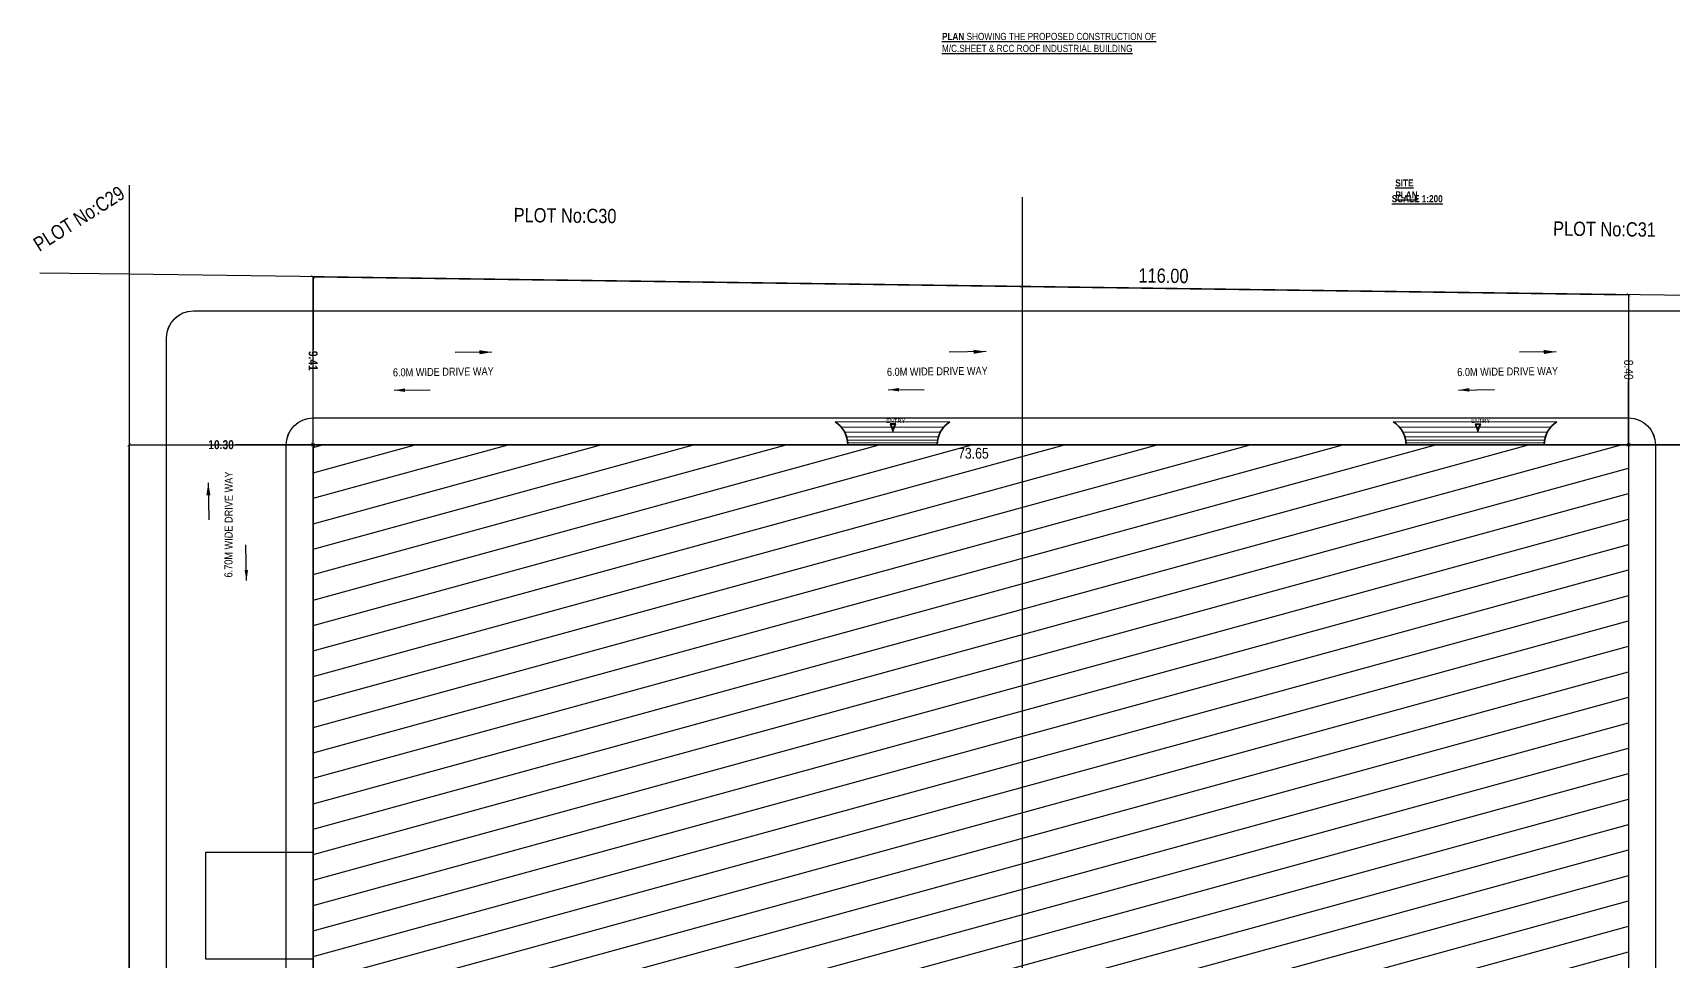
# Model space of a CAD drawing. Header units: metres. Extents: x -488 to 4759, y 38 to 2071.
# Drawn here: x 1230 to 1321.9, y 166.9 to 218.9 of the extents above; entities that cross this region are included whole.
import ezdxf
from ezdxf.lldxf.tags import DXFTag

# ---------------------------------------------------------------- set-up
doc = ezdxf.new("R2010")
doc.units = ezdxf.units.M
doc.header["$MEASUREMENT"] = 0
doc.linetypes.add('HIDDEN', pattern=[0.375, 0.25, -0.125])
for name, color, linetype in [('0 @ 1', 7, 'Continuous'), ('BLK_1_LVL_0_BLDG_FOOT_PRINT', 1, 'Continuous'), ('BLK_1_LVL_0_REAR_SETBACK', 11, 'Continuous'), ('BLK_1_LVL_0_REAR_SETBACK @ 1', 11, 'Continuous'), ('BLK_1_LVL_0_SIDE_SETBACK1', 171, 'Continuous'), ('BLK_1_LVL_0_SIDE_SETBACK1 @ 1', 171, 'Continuous'), ('BLK_1_LVL_0_SIDE_SETBACK2', 102, 'Continuous'), ('BLK_1_LVL_0_SIDE_SETBACK2 @ 1', 102, 'Continuous'), ('DRIVE_WAY', 255, 'Continuous'), ('PER_AISLE_WIDTH', 5, 'Continuous'), ('PLOT_BOUNDARY', 70, 'Continuous')]:
    doc.layers.add(name, color=color, linetype=linetype)
doc.layers.add('BLK_1_INTERNAL_VEHICULAR_ACCESS', color=161, linetype='Continuous', lineweight=0)
doc.layers.add('DISTANCE_BLK', color=238, linetype='Continuous', lineweight=30)
doc.layers.add('TWO_WHEELER_DRIVE_WAY', color=6, linetype='Continuous', plot=False)
doc.styles.add('2', font='swissc.ttf', dxfattribs={"height": 0.23})
doc.styles.add('C', font='GOTHIC.TTF')
doc.styles.add('CODE', font='swissc.ttf', dxfattribs={"height": 0.25})
tags = doc.linetypes.add('00$1$HIDDEN', pattern=[0.375, 0.25, -0.125]).pattern_tags.tags
tags[6:7] = [DXFTag(74, 4), DXFTag(75, 0), DXFTag(340, '0'), DXFTag(46, 1.0), DXFTag(50, 0.0), DXFTag(44, 0.0), DXFTag(45, 0.0)]
tags[4:5] = [DXFTag(74, 4), DXFTag(75, 0), DXFTag(340, '0'), DXFTag(46, 1.0), DXFTag(50, 0.0), DXFTag(44, 0.0), DXFTag(45, 0.0)]
doc.dimstyles.new('OUTER', dxfattribs={"dimscale": 0, "dimtxt": 0.3, "dimasz": 0.18, "dimexe": 0.18, "dimexo": 0.0625, "dimgap": 0.09, "dimtad": 0, "dimzin": 0, "dimdsep": 46, "dimtxsty": 'CODE', "dimcen": 0.09, "dimse1": 1, "dimse2": 1, "dimclrd": 8, "dimclrt": 1, "dimadec": 0, "dimazin": 0, "dimtfac": 1, "dimtofl": 0, "dimtmove": 0, "dimatfit": 3, "dimfxl": 0, "dimtolj": 1, "dimtzin": 0, "dimarcsym": 0})

# ---------------------------------------------------------------- blocks, each defined once
blk = doc.blocks.new('_ArchTick')
at = {"const_width": 0.15}
blk.add_lwpolyline([(-0.5, -0.5), (0.5, 0.5)], dxfattribs=at)
blk = doc.blocks.new('*D97')
at = {"layer": 'BLK_1_LVL_0_REAR_SETBACK', "color": 0, "lineweight": -2, "ltscale": 400}
for p, q in [((1319.355932349412, 204.2219819913916), (1319.355959844536, 200.6588967330312)), ((1319.355997206965, 195.8171101760075), (1319.355969711841, 199.3801954343679))]:
    blk.add_line(p, q, dxfattribs=at)
at = {"layer": 'Defpoints', "color": 0, "lineweight": -2, "ltscale": 400}
for p in [(1319.355932349419, 204.2219819913916), (1319.355932349412, 204.2219819913916), (1319.355997206971, 195.8171101760075)]:
    blk.add_point(p, dxfattribs=at)
at = {"layer": 'BLK_1_LVL_0_REAR_SETBACK', "color": 0, "lineweight": -2, "ltscale": 400, "xscale": 0.2, "yscale": 0.2, "zscale": 0.2}
for p, rotation in [((1319.355932349412, 204.2219819913916), 90.00044213214862), ((1319.355997206965, 195.8171101760075), 270.0004421321486)]:
    blk.add_blockref('_ArchTick', p, dxfattribs=dict(at, rotation=rotation))
at = {"layer": 'BLK_1_LVL_0_REAR_SETBACK', "color": 0, "ltscale": 400, "insert": (1319.355964778189, 200.0195460836997), "char_height": 0.25, "attachment_point": 5, "rotation": 270.0004421321486, "style": 'CODE'}
blk.add_mtext('\\A1;{\\H2x;8.40}', dxfattribs=at)
blk = doc.blocks.new('*D98')
at = {"layer": 'BLK_1_LVL_0_SIDE_SETBACK2', "color": 0, "lineweight": -2, "ltscale": 400}
for p, q in [((1319.355997206993, 195.81711017603), (1334.608434733842, 195.8172278738943)), ((1353.711008635917, 195.8173752819492), (1336.229343824703, 195.8172403818976))]:
    blk.add_line(p, q, dxfattribs=at)
at = {"layer": 'Defpoints', "color": 0, "lineweight": -2, "ltscale": 400}
for p in [(1319.355997206993, 195.8171101760546), (1353.711008635917, 195.8173752819736), (1353.711008635917, 195.8173752819492)]:
    blk.add_point(p, dxfattribs=at)
at = {"layer": 'BLK_1_LVL_0_SIDE_SETBACK2', "color": 0, "lineweight": -2, "ltscale": 400, "xscale": 0.2, "yscale": 0.2, "zscale": 0.2}
for p, rotation in [((1319.355997206993, 195.81711017603), 180.0004421320107), ((1353.711008635917, 195.8173752819492), 0.0004421320106952)]:
    blk.add_blockref('_ArchTick', p, dxfattribs=dict(at, rotation=rotation))
at = {"layer": 'BLK_1_LVL_0_SIDE_SETBACK2', "color": 0, "ltscale": 400, "insert": (1335.418889279273, 195.817234127896), "char_height": 0.25, "attachment_point": 5, "rotation": 0.0004421320106942008, "style": 'CODE'}
blk.add_mtext('\\A1;{\\fSwis721 Cn BT|b1|i0|c0|p34;\\H2x;34.36}', dxfattribs=at)
blk = doc.blocks.new('*D99')
at = {"layer": 'BLK_1_LVL_0_REAR_SETBACK', "color": 0, "lineweight": -2, "ltscale": 400}
for p, q in [((1245.705924599199, 205.226051274385), (1245.705956228604, 201.1272056500312)), ((1245.705997209199, 195.8165418438954), (1245.705965579795, 199.9153874682491))]:
    blk.add_line(p, q, dxfattribs=at)
at = {"layer": 'Defpoints', "color": 0, "lineweight": -2, "ltscale": 400}
for p in [(1245.705924599187, 205.226051274385), (1245.705924599199, 205.226051274385), (1245.705997209187, 195.8165418438954)]:
    blk.add_point(p, dxfattribs=at)
at = {"layer": 'BLK_1_LVL_0_REAR_SETBACK', "color": 0, "lineweight": -2, "ltscale": 400, "xscale": 0.2, "yscale": 0.2, "zscale": 0.2}
for p, rotation in [((1245.705924599199, 205.226051274385), 90.00044213214073), ((1245.705997209199, 195.8165418438954), 270.0004421321408)]:
    blk.add_blockref('_ArchTick', p, dxfattribs=dict(at, rotation=rotation))
at = {"layer": 'BLK_1_LVL_0_REAR_SETBACK', "color": 0, "ltscale": 400, "insert": (1245.7059609042, 200.52129655914), "char_height": 0.25, "attachment_point": 5, "rotation": 270.00044213214073, "style": 'CODE'}
blk.add_mtext('\\A1;{\\fSwis721 Cn BT|b1|i0|c0|p34;\\H2x;9.41}', dxfattribs=at)
blk = doc.blocks.new('*D100')
at = {"layer": 'BLK_1_LVL_0_SIDE_SETBACK1', "color": 0, "lineweight": -2, "ltscale": 400}
for p, q in [((1235.406557433772, 195.81646236667), (1239.747446152672, 195.8164958638356)), ((1245.705997209187, 195.8165418439524), (1241.365108490287, 195.816508346787))]:
    blk.add_line(p, q, dxfattribs=at)
at = {"layer": 'Defpoints', "color": 0, "lineweight": -2, "ltscale": 400}
for p in [(1235.406557433772, 195.8164623666706), (1235.406557433772, 195.81646236667), (1245.705997209187, 195.8165418439531)]:
    blk.add_point(p, dxfattribs=at)
at = {"layer": 'BLK_1_LVL_0_SIDE_SETBACK1', "color": 0, "lineweight": -2, "ltscale": 400, "xscale": 0.2, "yscale": 0.2, "zscale": 0.2}
for p, rotation in [((1235.406557433772, 195.81646236667), 180.000442132092), ((1245.705997209187, 195.8165418439524), 0.0004421320919779)]:
    blk.add_blockref('_ArchTick', p, dxfattribs=dict(at, rotation=rotation))
at = {"layer": 'BLK_1_LVL_0_SIDE_SETBACK1', "color": 0, "ltscale": 400, "insert": (1240.556277321479, 195.8165021053113), "char_height": 0.25, "attachment_point": 5, "rotation": 0.00044213209201410063, "style": 'CODE'}
blk.add_mtext('\\A1;{\\fSwis721 Cn BT|b1|i0|c0|p34;\\H2x;10.30}', dxfattribs=at)

msp = doc.modelspace()

# ---------------------------------------------------------------- hatches: boundary and pattern name
at = {"lineweight": -2}
h = msp.add_hatch(dxfattribs=at)
h.set_pattern_fill('ANSI31', color=256, scale=11, angle=-29.64615756590389)
h.set_pattern_definition([(15.35384243409612, (-13789.61298924583, 6144.057841041586), (-0.3640716127058401, 1.325924907685863), [])])
h.paths.add_polyline_path([(1245.705997209189, 195.8165418439502), (1245.706482587184, 132.9165418458255), (1285.406004264792, 132.916848193587), (1285.402417332983, 195.8168481677789)])
h.paths.add_polyline_path([(1285.402417332983, 195.8168481677789), (1285.406004264792, 132.916848193587), (1319.356482584991, 132.9171101779283), (1319.355997206993, 195.8171101760546)])
h.paths.add_polyline_path([(1275.155764580632, 164.9124986999418), (1284.55784250271, 164.9124986999418), (1284.55784250271, 166.5878233752664), (1275.155764580632, 166.5878233752664)], flags=24)
h.paths.add_polyline_path([(1245.628149256769, 165.3872487041242), (1245.628165377576, 163.2981577950954), (1246.884658884032, 163.2981674910302), (1246.884642763225, 165.3872584000589)], flags=9)
h.paths.add_polyline_path([(1281.572033572553, 132.7618004490519), (1283.661124481582, 132.7618165698589), (1283.661114785647, 134.018310076315), (1281.572023876619, 134.0182939555081)], flags=9)
h.paths.add_polyline_path([(1281.633112680095, 194.7024953594803), (1283.722203589123, 194.7025114802872), (1283.722193893189, 195.9590049867433), (1281.63310298416, 195.9589888659364)], flags=9)
h.paths.add_polyline_path([(1263.7473360455, 164.4208134971165), (1269.680323058487, 164.4208134971165), (1269.680323058487, 166.0961381724412), (1263.7473360455, 166.0961381724412)], flags=24)
h.paths.add_polyline_path([(1318.205104522664, 165.2462592017234), (1318.205120643471, 163.1571682926946), (1319.461614149927, 163.1571779886294), (1319.46159802912, 165.2462688976581)], flags=9)
h.paths.add_polyline_path([(1299.192051288312, 164.6541651348651), (1305.125038301299, 164.6541651348651), (1305.125038301299, 166.3294898101897), (1299.192051288312, 166.3294898101897)], flags=24)

# ---------------------------------------------------------------- linework, layer by layer
at = {"lineweight": 30, "ltscale": 20}
for p, q in [((1235.406233435412, 210.3664623584902), (1235.406518424515, 205.368928120719)), ((1285.401626517585, 209.6844907539214), (1285.4019116473, 204.6844907620513)), ((1235.406518424515, 205.368928120719), (1230.407056223559, 205.4370857025139))]:
    msp.add_line(p, q, dxfattribs=at)
at = {"linetype": '00$1$HIDDEN', "lineweight": 30, "ltscale": 10}
msp.add_line((1285.401911625301, 204.6848765692021), (1285.406557438439, 123.2164623904306), dxfattribs=at)
at = {"linetype": 'HIDDEN', "lineweight": 18, "ltscale": 200}
for p, q in [((1274.928142743753, 197.0967673413909), (1281.363832808059, 197.0968170034306)), ((1275.281702032228, 196.7967700696765), (1281.010278149576, 196.7968142751595)), ((1306.178142742824, 197.0970084870566), (1315.343832807066, 197.0970792155809)), ((1306.531702031293, 196.797011215345), (1314.990278148576, 196.7970764873116)), ((1275.4727485437, 196.5167715439111), (1280.819235959434, 196.516812800944)), ((1275.577009358849, 196.2667723484489), (1280.714979002622, 196.2668119964189)), ((1275.625122045829, 196.0667727197114), (1280.666869402299, 196.0668116251701)), ((1275.64610325755, 195.9167728816127), (1280.649227550866, 195.9168114890295)), ((1306.722748542769, 196.5170126895771), (1314.799235958424, 196.5170750130957)), ((1306.827009357919, 196.2670134941149), (1314.694979001611, 196.267074208571)), ((1306.875122044896, 196.0670138653788), (1314.646869401294, 196.0670738373215)), ((1306.896103256623, 195.9170140272766), (1314.629227549857, 195.9170737011806))]:
    msp.add_line(p, q, dxfattribs=at)
at = {"lineweight": 30}
for points in [[(1278.170987447849, 196.5602928159694), (1278.170987447849, 196.5602928159694), (1278.325195714147, 196.9809269054137), (1278.009852978897, 196.9809244720206)], [(1278.173676977933, 196.6584876910053), (1278.282863335035, 196.9509265787484), (1278.049818820294, 196.9509247804215)], [(1310.919444482978, 196.5559239247943), (1310.919444482978, 196.5559239247943), (1311.073652749277, 196.9765580142402), (1310.758310014026, 196.976555580847)], [(1310.922134013062, 196.6541187998324), (1311.031320370164, 196.9465576875755), (1310.798275855424, 196.9465558892485)]]:
    msp.add_lwpolyline(points, close=True, dxfattribs=at)
at = {"lineweight": 35}
for centre, start, end in [((1274.146104029262, 195.8167613066226), 0.0004421321334435, 58.5765356464051), ((1282.145891277201, 195.8168230382725), 121.4243486178483, 180.0004421321334), ((1305.396104028337, 195.8170024522882), 0.0004421321334435, 58.57653564630017), ((1316.125891276188, 195.817085250411), 121.4243486169576, 180.0004421321334)]:
    msp.add_arc(centre, 1.500000000000208, start, end, dxfattribs=at)
at = {"layer": 'BLK_1_INTERNAL_VEHICULAR_ACCESS', "lineweight": -2}
msp.add_lwpolyline([(1245.706173278155, 172.9998140667346), (1245.706219578124, 166.9998140669131), (1239.706219578301, 166.9997677669457), (1239.706173278334, 172.9997677667673)], close=True, dxfattribs=at)
at = {"layer": 'BLK_1_LVL_0_BLDG_FOOT_PRINT', "ltscale": 400}
msp.add_lwpolyline([(1245.705997209189, 195.8165418439502), (1319.355997206993, 195.8171101760546), (1319.356482584991, 132.9171101779283), (1245.706482587184, 132.9165418458255)], close=True, dxfattribs=at)
at = {"layer": 'BLK_1_LVL_0_REAR_SETBACK', "ltscale": 400}
msp.add_lwpolyline([(1245.705997209129, 195.8165418438956), (1245.705924599187, 205.2260512743849), (1319.355932349419, 204.2219819913916), (1319.355997206993, 195.8171101759814), (1245.70599720913, 195.8165418443176)], close=True, dxfattribs=at)
at = {"layer": 'BLK_1_LVL_0_SIDE_SETBACK1', "ltscale": 400}
msp.add_lwpolyline([(1245.706482587179, 132.9164623654556), (1235.406557437819, 132.9164623647929), (1235.406072059856, 195.8164623629258), (1245.705997209187, 195.8165418438954), (1245.706482587184, 132.9165418458255)], close=True, dxfattribs=at)
at = {"layer": 'BLK_1_LVL_0_SIDE_SETBACK2', "ltscale": 400}
msp.add_lwpolyline([(1319.355997206945, 195.8171101759812), (1319.356550464299, 132.9171101785192), (1371.988006148599, 132.9175163174899), (1353.711008635915, 195.8173752819501), (1319.355997207343, 195.8170647157621)], close=True, dxfattribs=at)
at = {"layer": 'DISTANCE_BLK', "ltscale": 0.05}
msp.add_lwpolyline([(1245.705997209195, 195.8165418438954), (1319.355997207, 195.8171101759998), (1319.356482584998, 132.9171101778734), (1245.70648258719, 132.9165418457711)], close=True, dxfattribs=at)
at = {"layer": 'DRIVE_WAY', "color": 255, "linetype": 'ByBlock', "ltscale": 400}
for points in [[(1353.265150189649, 197.3173719187118), (1352.945985630991, 197.3173693786619), (1352.946534285977, 126.2173693807872, -0.4142135623746137), (1351.446545861015, 124.7173578058326), (1292.120879197943, 124.7169000097586, 0.4101834319094129), (1291.620930469689, 124.2237855864519), (1291.607074362806, 123.2368960448739), (1285.409138011976, 123.236848217495), (1285.422804349922, 124.2099588883252, 0.4182552104528894), (1284.922847905004, 124.7168444649894), (1239.006545864006, 124.7164901444381, -0.4142135623730903), (1237.50653428906, 126.2164785694011), (1237.505950909464, 201.8164785671457, -0.4142135623730824), (1239.005939334427, 203.3164901420924), (1351.511716404656, 203.3173584654067), (1353.255150189649, 197.3173719187118), (1352.945985630991, 197.3173693786586)], [(1320.855989898854, 195.8171217509912), (1320.856475276853, 132.9171217528644, -0.4142135623730966), (1319.35648685189, 131.4171101779176), (1245.706486854082, 131.416541845815, -0.4142135623730999), (1244.20647527914, 132.9165302707752), (1244.205989901145, 195.8165302689009, -0.4142135623730904), (1245.705978326108, 197.3165418438475), (1319.355978323913, 197.3171101759512, -0.4142135623730912)]]:
    msp.add_lwpolyline(points, format="xyb", close=True, dxfattribs=at)
at = {"layer": 'PER_AISLE_WIDTH', "linetype": 'ByBlock', "ltscale": 400}
for points in [[(1353.265150189649, 197.3173719187118), (1352.945985630991, 197.3173693786619), (1352.946534285977, 126.2173693807872, -0.4142135623746137), (1351.446545861015, 124.7173578058326), (1292.120879197943, 124.7169000097586, 0.4101834319094129), (1291.620930469689, 124.2237855864519), (1291.607074362806, 123.2368960448739), (1285.409138011976, 123.236848217495), (1285.422804349922, 124.2099588883252, 0.4182552104528894), (1284.922847905004, 124.7168444649894), (1239.006545864006, 124.7164901444381, -0.4142135623730903), (1237.50653428906, 126.2164785694011), (1237.505950909464, 201.8164785671457, -0.4142135623730824), (1239.005939334427, 203.3164901420924), (1351.511716404656, 203.3173584654067), (1353.255150189649, 197.3173719187118), (1352.945985630991, 197.3173693786586)], [(1320.855997206946, 195.8171217510475), (1320.856482584944, 132.9171217529208, -0.4142135623730966), (1319.356494159982, 131.417110177974), (1245.706494162173, 131.4165418458714, -0.4142135623730999), (1244.206482587231, 132.9165302708315), (1244.205997209236, 195.8165302689573, -0.4142135623730904), (1245.705985634199, 197.3165418439039), (1319.355985632004, 197.3171101760076, -0.4142135623730912)]]:
    msp.add_lwpolyline(points, format="xyb", close=True, dxfattribs=at)
at = {"layer": 'PLOT_BOUNDARY', "ltscale": 400}
msp.add_lwpolyline([(1235.406557433156, 205.3664623689877), (1235.406557438444, 123.2164623644984), (1374.806557434294, 123.217538067135), (1351.395779158923, 203.7851833134842)], close=True, dxfattribs=at)
at = {"layer": 'TWO_WHEELER_DRIVE_WAY', "linetype": 'ByBlock', "ltscale": 400}
for points in [[(1353.265161428056, 197.3173719187981), (1352.945996869397, 197.3173693787481), (1352.946545524384, 126.2173693808734, -0.4142135623746137), (1351.446557099422, 124.7173578059188), (1292.12089043635, 124.7169000098448, 0.4101834319094129), (1291.620941708096, 124.2237855865381), (1291.607074362807, 123.236896044874), (1285.409138011976, 123.236848217495), (1285.422815588329, 124.2099588884114, 0.4182552104528894), (1284.922859143411, 124.7168444650756), (1239.006557102413, 124.7164901445243, -0.4142135623730903), (1237.506545527467, 126.2164785694873), (1237.505962147871, 201.816478567232, -0.4142135623730824), (1239.005950572834, 203.3164901421786), (1351.512198756178, 203.314325263435), (1353.25563254117, 197.3143387167402), (1352.945996869398, 197.3173693787449)], [(1320.855994238259, 195.8171217510247), (1320.856479616258, 132.9171217528979, -0.4142135623730966), (1319.356491191295, 131.4171101779511), (1245.706491193487, 131.4165418458485, -0.4142135623730999), (1244.206479618545, 132.9165302708087), (1244.205994240549, 195.8165302689344, -0.4142135623730904), (1245.705982665513, 197.316541843881), (1319.355982663317, 197.3171101759847, -0.4142135623730912)]]:
    msp.add_lwpolyline(points, format="xyb", close=True, dxfattribs=at)

# ---------------------------------------------------------------- texts
at = {"lineweight": -2, "style": '2'}
for p in [(1277.788492800767, 197.0430335409414), (1310.536949835895, 197.0386646497684)]:
    msp.add_text('ENTRY', height=0.23, rotation=0.0004421321342577, dxfattribs=at).set_placement(p)
at = {"lineweight": 30, "attachment_point": 1}
for s, insert, char_height, width, style in [('\\A1;{\\fSwis721 Cn BT|b1|i0|c0|p34;\\LPLAN\\fSwis721 Cn BT|b0|i0|c0|p34; SHOWING THE PROPOSED CONSTRUCTION OF M/C.SHEET & RCC ROOF INDUSTRIAL BUILDING \\l      \\H1.87838x; }', (1280.914757266736, 218.8899982078862), 0.4009500000000001, 13.86988989277798, 'C'), ('{\\fSwis721 Cn BT|b1|i0|c0|p34;\\LSITE PLAN}', (1306.294385809282, 210.6855499188569), 0.4, 2.21412987012987, '2'), ('{\\fSwis721 Cn BT|b1|i0|c0|p34;\\LSCALE 1:200}', (1306.096343432456, 209.8001371975444), 0.4, 3.29126246472693, '2')]:
    msp.add_mtext(s, dxfattribs=dict(at, insert=insert, char_height=char_height, width=width, style=style))
at = {"linetype": 'ByBlock', "lineweight": 30, "char_height": 0.8, "attachment_point": 1, "style": '2'}
for s, insert, width, rotation in [('PLOT No:C29', (1229.951854275294, 207.2896525061841), 5.756443053643867, 32.30435271402561), ('PLOT No:C30', (1256.941887212146, 209.0913783665856), 13.3940706354962, 359.3538424340961), ('PLOT No:C31', (1315.1348172642, 208.332663124811), 13.3940706354962, 359.3538424340961)]:
    msp.add_mtext(s, dxfattribs=dict(at, insert=insert, width=width, rotation=rotation))
at = {"lineweight": -2, "attachment_point": 5, "style": 'CODE'}
for s, insert, char_height, rotation in [('\\A1;116.00', (1293.317133559176, 205.2822122697465), 0.8, 359.21893601462045), ('\\A1;73.65', (1282.674341568265, 195.3346462514526), 0.6, 0.00044213212426016534)]:
    msp.add_mtext(s, dxfattribs=dict(at, insert=insert, char_height=char_height, rotation=rotation))
at = {"linetype": 'ByBlock', "ltscale": 400, "char_height": 0.4480000000000003, "width": 9.999999999999999e-16, "attachment_point": 1, "style": '2'}
for s, insert, rotation in [('6.0M WIDE DRIVE WAY', (1250.17196437631, 200.0936301873454), 0.7181049885230473), ('6.0M WIDE DRIVE WAY', (1277.830539652022, 200.1204153491591), 0.7181049885230473), ('6.0M WIDE DRIVE WAY', (1309.758258604603, 200.1095718107584), 0.7181049885230473), ('6.70M WIDE DRIVE WAY', (1240.741800200445, 188.3842760551666), 89.76381150079003)]:
    msp.add_mtext(s, dxfattribs=dict(at, insert=insert, rotation=rotation))

# ---------------------------------------------------------------- dimensions: what is measured, and where the dimension line sits
at = {"layer": 'BLK_1_LVL_0_REAR_SETBACK @ 1', "ltscale": 400}
for p1, p2, distance, text, picture, middle in [((1245.705997209187, 195.8165418438954), (1245.705924599187, 205.2260512743849), -1.2050805447742832e-11, '{\\fSwis721 Cn BT|b1|i0|c0|p34;\\H2x;<>}', '*D99', (1245.7059609042, 200.52129655914)), ((1319.355997206971, 195.8171101760075), (1319.355932349419, 204.2219819913916), 7.048583940353471e-12, '{\\H2x;<>}', '*D97', (1319.355964778189, 200.0195460836997))]:
    dim = msp.add_aligned_dim(p1=p1, p2=p2, distance=distance, text=text, dimstyle='OUTER', override={"dimscale": 1, "dimtxt": 0.25, "dimasz": 0.2, "dimblk": 'ArchTick', "dimclrd": 0, "dimclrt": 0, "dimtix": 0, "dimtofl": 0, "dimtmove": 0, "dimatfit": 3, "dimfxl": 0}, dxfattribs=at)
    dim.commit()
    dim.dimension.update_dxf_attribs({"geometry": picture, "text_midpoint": middle})
at = {"layer": 'BLK_1_LVL_0_SIDE_SETBACK1 @ 1', "ltscale": 400}
dim = msp.add_aligned_dim(p1=(1245.705997209187, 195.8165418439531), p2=(1235.406557433772, 195.8164623666706), distance=5.968558964394341e-13, text='{\\fSwis721 Cn BT|b1|i0|c0|p34;\\H2x;<>}', dimstyle='OUTER', override={"dimscale": 1, "dimtxt": 0.25, "dimasz": 0.2, "dimblk": 'ArchTick', "dimclrd": 0, "dimclrt": 0, "dimtix": 0, "dimtofl": 0, "dimtmove": 0, "dimatfit": 3, "dimfxl": 0}, dxfattribs=at)
dim.commit()
dim.dimension.update_dxf_attribs({"geometry": '*D100', "text_midpoint": (1240.556277321479, 195.8165021053113)})
at = {"layer": 'BLK_1_LVL_0_SIDE_SETBACK2 @ 1', "ltscale": 400}
dim = msp.add_linear_dim(base=(1353.711008635917, 195.8173752819492), p1=(1319.355997206993, 195.8171101760546), p2=(1353.711008635917, 195.8173752819736), angle=0.000442132010745585, text='{\\fSwis721 Cn BT|b1|i0|c0|p34;\\H2x;<>}', dimstyle='OUTER', override={"dimscale": 1, "dimtxt": 0.25, "dimasz": 0.2, "dimblk": 'ArchTick', "dimclrd": 0, "dimclrt": 0, "dimtix": 0, "dimtofl": 0, "dimtmove": 0, "dimatfit": 3, "dimfxl": 0}, dxfattribs=at)
dim.commit()
dim.dimension.update_dxf_attribs({"geometry": '*D98', "text_midpoint": (1335.418889279273, 195.817234127896), "dimtype": 129})

# ---------------------------------------------------------------- leaders
at = {"layer": '0 @ 1', "linetype": 'ByBlock', "ltscale": 400}
for points, override in [([(1283.38092144395, 201.033326558791), (1281.317029994994, 201.0074578409432)], {"dimscale": 1, "dimasz": 0.7, "dimgap": 0.09, "dimtad": 0, "dimclrd": 256, "dimclrt": 0, "dimfxl": 6}), ([(1315.308640396528, 201.0224830203919), (1313.244748947578, 200.996614302541)], {"dimscale": 1, "dimasz": 0.7, "dimgap": 0.09, "dimtad": 0, "dimclrd": 256, "dimclrt": 0, "dimfxl": 6}), ([(1255.722346168236, 201.0065413969788), (1253.658454719282, 200.9806726791303)], {"dimscale": 1, "dimasz": 0.7, "dimgap": 0.09, "dimtad": 0, "dimclrd": 256, "dimclrt": 0, "dimfxl": 6}), ([(1250.248136950202, 198.8686591708144), (1252.257901032271, 198.8938494588069)], {"dimscale": 1, "dimasz": 0.6, "dimgap": 0.09, "dimtad": 0, "dimclrd": 256, "dimclrt": 0, "dimfxl": 6}), ([(1277.90671222592, 198.8954443326244), (1279.916476307989, 198.9206346206168)], {"dimscale": 1, "dimasz": 0.6, "dimgap": 0.09, "dimtad": 0, "dimclrd": 256, "dimclrt": 0, "dimfxl": 6}), ([(1309.834431178498, 198.8846007942256), (1311.844195260573, 198.9097910822136)], {"dimscale": 1, "dimasz": 0.6, "dimgap": 0.09, "dimtad": 0, "dimclrd": 256, "dimclrt": 0, "dimfxl": 6}), ([(1239.837741731554, 193.6781503855589), (1239.863610449406, 191.6142589366042)], {"dimscale": 1, "dimasz": 0.7, "dimgap": 0.09, "dimtad": 0, "dimclrd": 256, "dimclrt": 0, "dimfxl": 6}), ([(1241.975623957722, 188.2039411675247), (1241.950433669731, 190.2137052495956)], {"dimscale": 1, "dimasz": 0.6, "dimgap": 0.09, "dimtad": 0, "dimclrd": 256, "dimclrt": 0, "dimfxl": 6})]:
    msp.add_leader(points, dimstyle='OUTER', override=override, dxfattribs=at)

doc.saveas('drawing.dxf')
